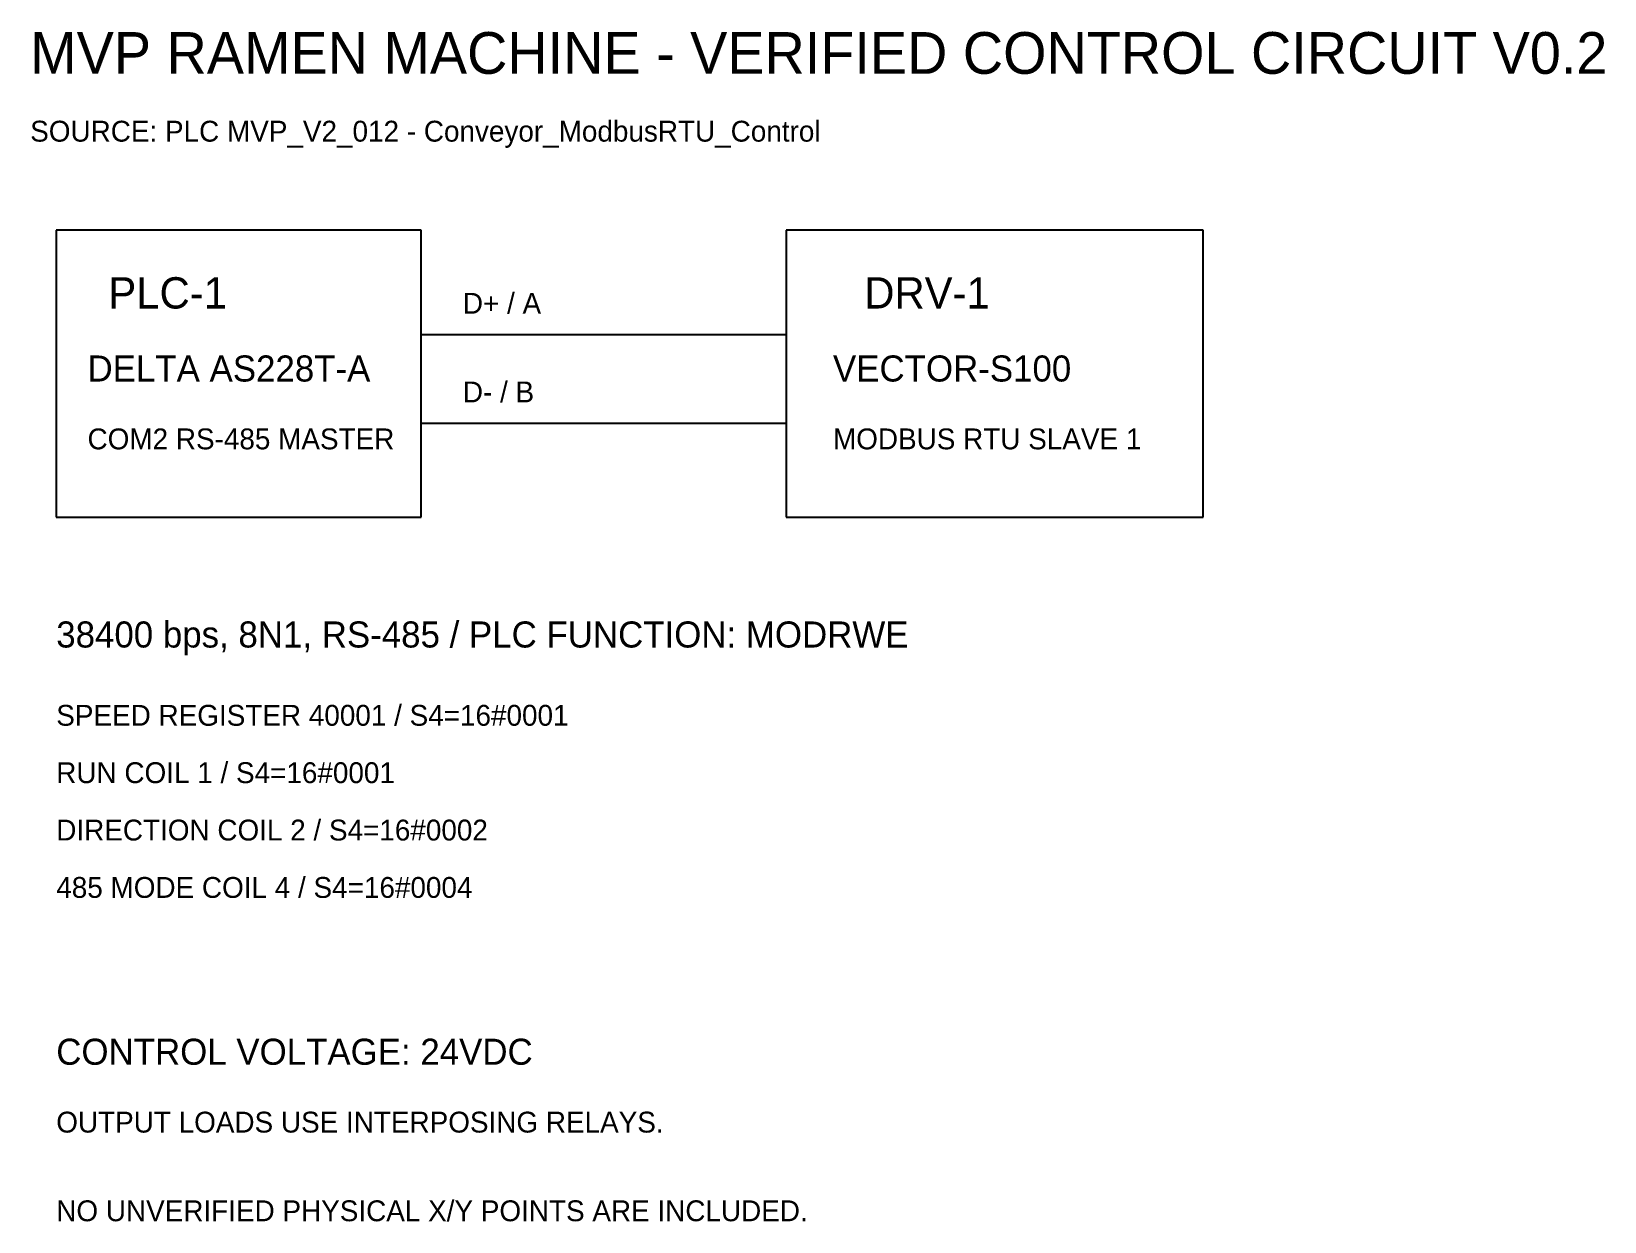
# Model space of a CAD drawing. Extents: x 20 to 322, y 55 to 283.
import ezdxf

# ---------------------------------------------------------------- set-up
doc = ezdxf.new("R2010")
doc.units = 0
doc.layers.get('0').update_dxf_attribs({"linetype": 'CONTINUOUS'})

msp = doc.modelspace()

# ---------------------------------------------------------------- linework, layer by layer
for p, q in [((95, 245), (25, 245)), ((25, 245), (25, 190)), ((95, 190), (95, 245)), ((245, 245), (165, 245)), ((165, 245), (165, 190)), ((245, 190), (245, 245)), ((95, 225), (165, 225)), ((95, 208), (165, 208)), ((25, 190), (95, 190)), ((165, 190), (245, 190))]:
    msp.add_line(p, q)

# ---------------------------------------------------------------- texts
for s, height, p in [('MVP RAMEN MACHINE - VERIFIED CONTROL CIRCUIT V0.2', 8, (20, 275)), ('SOURCE: PLC MVP_V2_012 - Conveyor_ModbusRTU_Control', 4, (20, 262)), ('PLC-1', 6, (35, 230)), ('DRV-1', 6, (180, 230)), ('D+ / A', 4, (103, 229)), ('DELTA AS228T-A', 5, (31, 216)), ('VECTOR-S100', 5, (174, 216)), ('D- / B', 4, (103, 212)), ('COM2 RS-485 MASTER', 4, (31, 203)), ('MODBUS RTU SLAVE 1', 4, (174, 203)), ('38400 bps, 8N1, RS-485 / PLC FUNCTION: MODRWE', 5, (25, 165)), ('SPEED REGISTER 40001 / S4=16#0001', 4, (25, 150)), ('RUN COIL 1 / S4=16#0001', 4, (25, 139)), ('DIRECTION COIL 2 / S4=16#0002', 4, (25, 128)), ('485 MODE COIL 4 / S4=16#0004', 4, (25, 117)), ('CONTROL VOLTAGE: 24VDC', 5, (25, 85)), ('OUTPUT LOADS USE INTERPOSING RELAYS.', 4, (25, 72)), ('NO UNVERIFIED PHYSICAL X/Y POINTS ARE INCLUDED.', 4, (25, 55))]:
    msp.add_text(s, height=height).set_placement(p)

doc.saveas('drawing.dxf')
